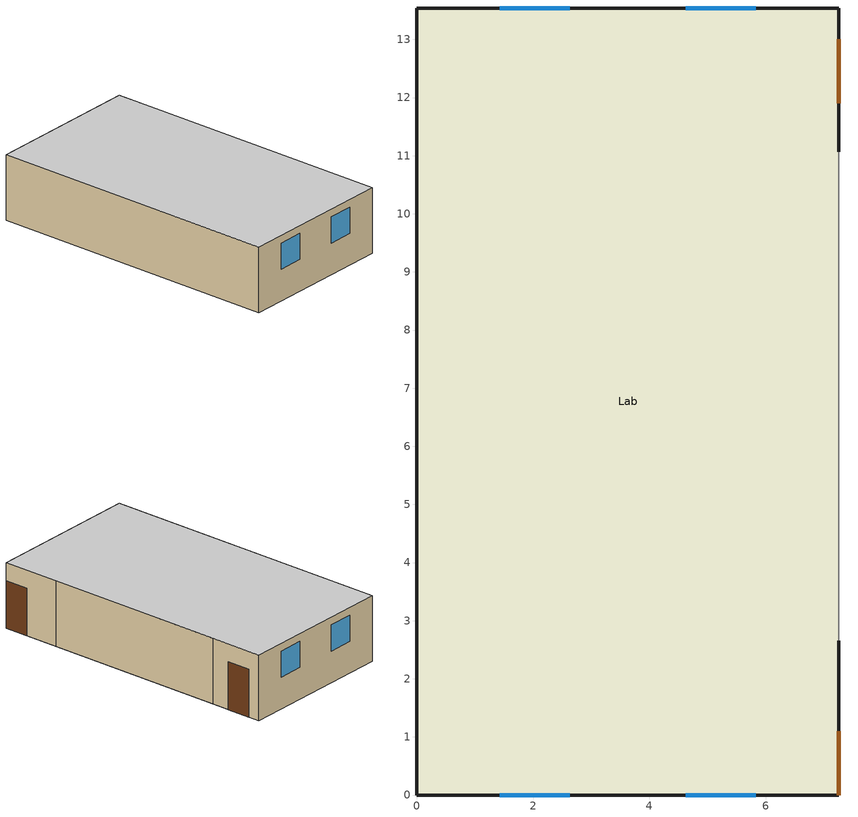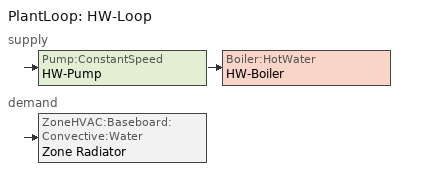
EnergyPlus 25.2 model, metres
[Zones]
Lab
 floor adiabatic (Floor_Construction): 0,0 0,13.54 7.26,13.54 7.26,0 z0
 wall outside (Insulated_Brick_Wall): 7.26,11.07 7.26,13.54 0,13.54 0,0 7.26,0 7.26,2.65 z0:3
 wall adiabatic (Insulated_Brick_Wall): 7.26,2.65 7.26,11.07 z0:3
 window (Window_Double_LowE_Argon): 1.43,0 2.63,0 / 4.63,0 5.83,0 / 2.63,13.54 1.43,13.54 / 5.83,13.54 4.63,13.54 z1.45:2.65
 door (Simple_Door): 7.26,0 7.26,1.1 / 7.26,11.9 7.26,13 z0:2.18
 ceiling adiabatic (Concrete_Roof): 0,0 7.26,0 7.26,13.54 0,13.54 z3
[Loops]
PlantLoop 'HW-Loop'
 supply: Pump:ConstantSpeed 'HW-Pump' > Boiler:HotWater 'HW-Boiler'
 demand: ZoneHVAC:Baseboard:Convective:Water 'Zone Radiator'
[Building]
Lab: North Axis {deg}=0; Terrain=City; Loads Convergence Tolerance Value {W}=0.05; Temperature Convergence Tolerance Value {deltaC}=0.05; Solar Distribution=FullExterior; Maximum Number of Warmup Days=30; Minimum Number of Warmup Days=6
[Site:Location]
Kalamata_Greece: Latitude {deg}=37.02; Longitude {deg}=22.11; Time Zone {hr}=2; Elevation {m}=8
[SizingPeriod:DesignDay] Dry-Bulb Temperature Range Modifier Type=DefaultMultipliers; Barometric Pressure {Pa}=101325; Wind Speed {m/s}=3; Wind Direction {deg}=0; Rain Indicator=No; Snow Indicator=No; Daylight Saving Time Indicator=No; Solar Model Indicator=ASHRAEClearSky
Name | Month | Day of Month | Day Type | Maximum Dry-Bulb Temperature {C} | Daily Dry-Bulb Temperature Range {C} | Humidity Condition Type | Wetbulb or DewPoint at Maximum Dry-Bulb {C} | Sky Clearness
KalamataSummerDesignDay | 6 | 10 | SummerDesignDay | 33.2 | 11 | Wetbulb | 23 | 1
KalamataWinterDesignDay | 1 | 21 | WinterDesignDay | 1.2 | 0 | WetBulb | -1.5 | 0.9
[Material]
Plaster_Outer; Plaster_Inner: Smooth, 0.015, 0.87, 1800, 840, 0.9, 0.65, 0.65
Hollow_Brick_Core: MediumRough, 0.22, 0.35, 800, 840, 0.9, 0.7, 0.7
Cement_Lime_Render: MediumRough, 0.02, 0.87, 1800, 840, 0.9, 0.65, 0.65
Hollow_Clay_Brick: MediumRough, 0.25, 0.35, 800, 840, 0.9, 0.7, 0.7
EPS_Insulation: Smooth, 0.06, 0.035, 20, 1400, 0.9, 0.7, 0.7
Gypsum_Plaster: Smooth, 0.02, 0.25, 950, 1090, 0.9, 0.65, 0.65
Roof_Concrete: MediumRough, 0.2, 1.75, 2300, 880, 0.9, 0.6, 0.6
Door_Material: MediumRough, 0.04, 0.03, 32, 1400, 0.9, 0.7, 0.7
[Construction]
Floor_Construction: Plaster_Outer, Hollow_Brick_Core, Plaster_Inner
Insulated_Brick_Wall: Cement_Lime_Render, Hollow_Clay_Brick, EPS_Insulation, Gypsum_Plaster
Window_Double_LowE_Argon: Glass_LowE_4mm, Argon_16mm, Glass_Clear_4mm
Concrete_Roof: Roof_Concrete
Simple_Door: Door_Material
[WindowMaterial:Glazing]
Glass_LowE_4mm: SpectralAverage, 0.004, 0.84, 0.04, 0.04, 0.78, 0.1, 0.1, 0.04, 0.84, 0.84, 1
Glass_Clear_4mm: SpectralAverage, , 0.004, 0.84, 0.075, 0.075, 0.89, 0.08, 0.08, 0, 0.84, 0.84, 1
[WindowMaterial:Gas]
Argon_16mm: Gas Type=Argon; Thickness {m}=0.016
[Sizing:Zone]
Lab: Zone Cooling Design Supply Air Temperature Input Method=SupplyAirTemperature; Cooling Design Supply Air Temperature {C}=14; Zone Heating Design Supply Air Temperature Input Method=SupplyAirTemperature; Heating Design Supply Air Temperature {C}=40; Zone Cooling Design Supply Air Humidity Ratio {kgWater/kgDryAir}=0.009; Zone Heating Design Supply Air Humidity Ratio {kgWater/kgDryAir}=0.004
[Sizing:Plant]
HW-Loop: Heating, 82, 11
[Zone]
Lab: Type=1; Multiplier=1; Ceiling Height {m}=3; Volume {m3}=294.9
[People]
Room People: Zone or ZoneList Name  (change to your zone name)=Lab; Number of People Schedule=OCCUPY-ROOM; Number of People Calculation Method=People; Number of People (when schedule = 1.0)=30; Fraction Radiant (example)=0.3; Activity Level Schedule=ActSchd; Carbon Dioxide Generation Rate {m3/s-W}=3.82E-8; Enable ASHRAE 55 Comfort Warnings=Yes; Mean Radiant Temperature Calculation Type=EnclosureAveraged; Clothing Insulation Calculation Method=ClothingInsulationSchedule
[ZoneControl:Thermostat]
Lab Thermostat: Zone or ZoneList=Lab; Control Type Schedule=Zone Control Type Sched; Control 1=HtgSP-Control
[ThermostatSetpoint:SingleHeating]
HtgSP-Control: Setpoint Temperature Schedule=Htg-SetP-Sch
[ZoneContaminantSourceAndSink:Generic:Constant]
Lab_PM25_Source: Zone=Lab; Design Generation Rate {µg/s, if conc in µg/m3}=0.4; Generation Schedule=PM25_Internal_Schedule; Design Removal Coefficient=0; Removal Schedule=PM25_Removal_Schedule
[Lights]
Lab Lights: Zone or ZoneList=Lab; Schedule=LIGHTS-1; Design Level Calculation Method=Watts/Area; Watts per Zone Floor Area {W/m2}=10; Return Air Fraction=0; Fraction Radiant=0.6; Fraction Visible=0.2; Fraction Replaceable=1
[ZoneInfiltration:DesignFlowRate]
Infiltration_Lab: Zone=Lab; Schedule=INFIL-SCH; Calculation Method=AirChanges/Hour; Air Changes per Hour (OPEN condition)=4; Constant Term Coefficient=1; Temperature Term Coefficient=0; Velocity Term Coefficient=0; Velocity Squared Term Coefficient=0
[ZoneVentilation:DesignFlowRate]
Vent_Lab: Zone=Lab; Schedule=Vent-Sch; Design Flow Rate Calculation Method=Flow/Person; Flow Rate per Person {m3/s-person}  (10 L/s-person)=0.01; Ventilation Air Fan Pressure Rise {Pa}  (0 = no fan power)=0; Ventilation Air Fan Total Efficiency=0
[SetpointManager:Scheduled]
HW-Loop-SetpointManager: Temperature, HW-Setpoint-Schedule, HW-SupplyOutlet
[ZoneHVAC:Baseboard:Convective:Water]
Zone Radiator: Availability Schedule=HVAC-Avail; Heating Design Capacity Method=HeatingDesignCapacity; Heating Design Capacity {W}=100000; U-Factor Times Area Value {W/K} (Increased to hit 1.90 GJ)=6500; Maximum Water Flow Rate {m3/s}=0.018; Convergence Tolerance=0.001
[PlantLoop]
HW-Loop: Water, HW-Loop-Operation, HW-SupplyOutlet, 100, 10, 0.018, 0, 1.2, HW-SupplyInlet, HW-SupplyOutlet, HW-Loop-Supply Branches, HW-Loop-DemandInlet, HW-Loop-DemandOutlet, HW-Loop-Demand Branches, Optimal
[Pump:ConstantSpeed]
HW-Pump: HW-SupplyInlet, HW-SupplyPumpOutlet, 0.018, 100000, 3500, 0.9, 0, INTERMITTENT
[Boiler:HotWater]
HW-Boiler: Diesel, 150000, 0.85, LeavingBoiler, 0.018, 0.1, 1.1, 0.9, HW-SupplyPumpOutlet, HW-SupplyPipeInlet, 100, ConstantFlow, 0, 1
[PlantEquipmentOperationSchemes]
HW-Loop-Operation: Control Scheme 1=HW-Heating-Operation; Control Scheme 1 Schedule=HW-Heating-Schedule
[PlantEquipmentOperation:HeatingLoad]
HW-Heating-Operation: 0, 1e9, HW-Boiler-EquipmentList
[PlantEquipmentList]
HW-Boiler-EquipmentList: Boiler:HotWater, HW-Boiler
[Zone equipment]
Lab: Zone Radiator
[Schedule:Compact]
OCCUPY-ROOM: Fraction, Through: 12/31, For: Weekdays, Until: 08:10, 0, Until: 09:00, 1, Until: 09:10, 0, Until: 10:00, 1, Until: 10:10, 0, Until: 11:00, 1, Until: 11:10, 0, Until: 12:00, 1, Until: 12:10, 0, Until: 13:00, 1, Until: 13:10, 0, Until: 14:00, 1, Until: 24:00, 0, For: Weekends Holiday SummerDesignDay WinterDesignDay CustomDay1 CustomDay2, Until: 24:00, 0
LIGHTS-1: On/Off, Through: 12/31, For: WeekDays, Until: 08:10, 0, Until: 09:00, 1, Until: 09:10, 0, Until: 10:00, 1, Until: 10:10, 0, Until: 11:00, 1, Until: 11:10, 0, Until: 12:00, 1, Until: 12:10, 0, Until: 13:00, 1, Until: 13:10, 0, Until: 14:00, 1, Until: 24:00, 0, For: Weekends Holiday SummerDesignDay WinterDesignDay CustomDay1 CustomDay2, Until: 24:00, 0
HVAC-Avail: Fraction, Through: 12/31, For: Weekdays, Until: 08:10, 0, Until: 09:00, 1, Until: 09:10, 0, Until: 10:00, 1, Until: 24:00, 0, For: Weekends Holiday SummerDesignDay WinterDesignDay CustomDay1 CustomDay2, Until: 24:00, 0
Zone Control Type Sched: Control Type, Through: 12/31, For: Weekdays, Until: 08:00, 0, Until: 14:00, 1, Until: 24:00, 0, For: WinterDesignDay SummerDesignDay, Until: 24:00, 1, For: Weekends Holiday CustomDay1 CustomDay2, Until: 24:00, 0
INFIL-SCH: Fraction, Through: 12/31, For: Weekdays, Until: 08:00, 0.05, Until: 08:10, 1, Until: 09:00, 0.05, Until: 09:10, 1, Until: 10:00, 0.05, Until: 10:10, 1, Until: 11:00, 0.05, Until: 11:10, 1, Until: 12:00, 0.05, Until: 12:10, 1, Until: 13:00, 0.05, Until: 13:10, 1, Until: 24:00, 0.05, For: Weekends Holiday SummerDesignDay WinterDesignDay CustomDay1 CustomDay2, Until: 24:00, 0.05
Vent-Sch: Fraction, Through: 12/31, For: Weekdays, Until: 08:00, 0, Until: 08:10, 1, Until: 09:00, 0, Until: 09:10, 1, Until: 10:00, 0, Until: 10:10, 1, Until: 11:00, 0, Until: 11:10, 1, Until: 12:00, 0, Until: 12:10, 1, Until: 13:00, 0, Until: 13:10, 1, Until: 24:00, 0, For: Weekends Holiday SummerDesignDay WinterDesignDay CustomDay1 CustomDay2, Until: 24:00, 0
ActSchd: Any Number, Through: 12/31, For: Weekdays, Until: 08:10, 0, Until: 09:00, 117.24, Until: 09:10, 0, Until: 10:00, 117.24, Until: 10:10, 0, Until: 11:00, 117.24, Until: 11:10, 0, Until: 12:00, 117.24, Until: 12:10, 0, Until: 13:00, 117.24, Until: 13:10, 0, Until: 14:00, 117.24, Until: 24:00, 0, For: Weekends Holiday SummerDesignDay WinterDesignDay CustomDay1 CustomDay2, Until: 24:00, 0
Htg-SetP-Sch: Temperature, Through: 12/31, For: WeekDays SummerDesignDay WinterDesignDay, Until: 08:00, 16, Until: 14:00, 17, Until: 24:00, 16, For: WeekEnds Holiday CustomDay1 CustomDay2, Until: 24:00, 16
HW-Heating-Schedule: Fraction, Through: 12/31, For: AllDays, Until: 24:00, 1
PM25_Internal_Schedule: Through: 12/31, For: Weekdays, Until: 09:00, 0.1, Until: 14:00, 1, Until: 24:00, 0.1, For: Weekends Holiday SummerDesignDay WinterDesignDay CustomDay1nCustomDay2, Until: 24:00, 0
PM25_Removal_Schedule: Fraction, Through: 12/31, For: AllDays, Until: 24:00, 0
HW-Setpoint-Schedule: Temperature, Through: 12/31, For: AllDays, Until: 24:00, 80
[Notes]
Lab.idf
Location:                Kalamata, Greece
Run Period (Weather File): Full Annual Simulation, Kalamata
Floor Area:              98.3 m2
Number of Stories:       1
Official single-day holidays
Christmas break: Dec 24 – Jan 6
Split into two periods to avoid year boundary issues
Easter holidays: Apr 10 – Apr 23
Summer break: Jun 16 – Sep 10
